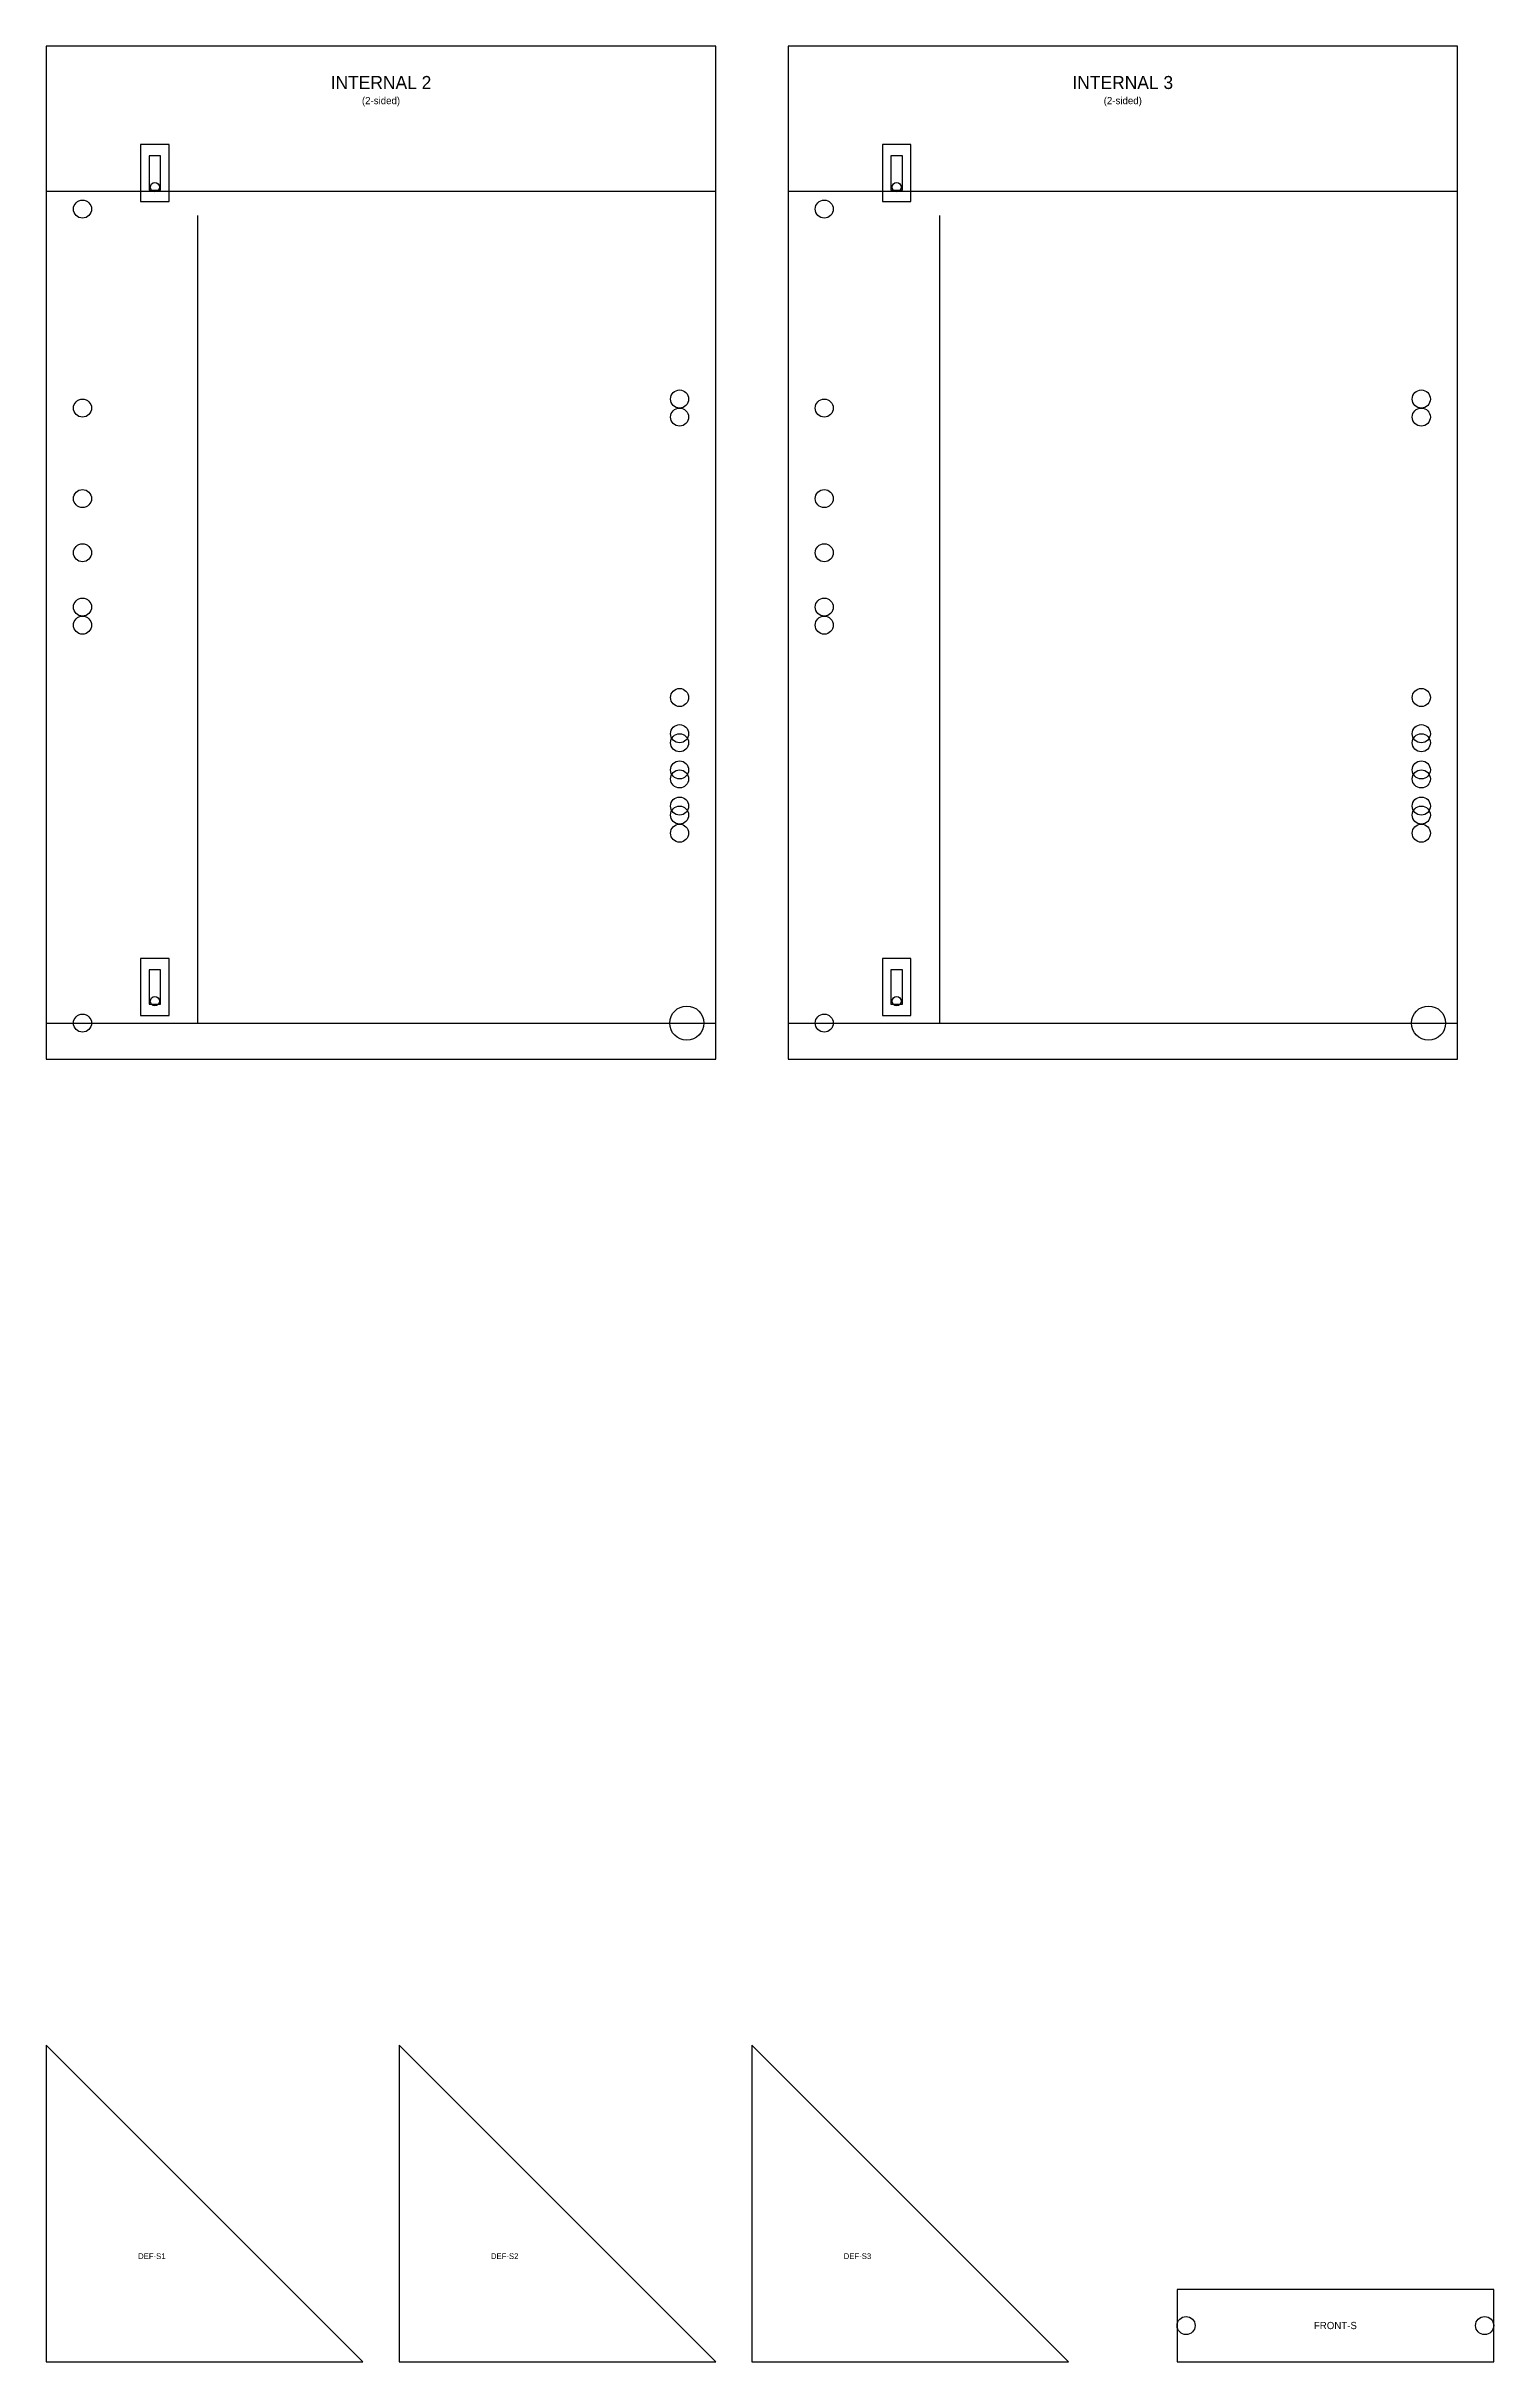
# Model space of a CAD drawing. Header units: millimetres. Extents: x 0 to 1956, y -15 to 1659.
# Drawn here: x 521 to 1029, y 813 to 1626 of the extents above; entities that cross this region are included whole.
import ezdxf
from ezdxf.enums import TextEntityAlignment as Align

# ---------------------------------------------------------------- set-up
doc = ezdxf.new("R2010")
doc.units = ezdxf.units.MM
for name, color, linetype in [('ENGRAVE', 4, 'Continuous'), ('HOLES', 5, 'Continuous'), ('LABEL', 4, 'Continuous'), ('PANEL', 7, 'Continuous'), ('PART', 7, 'Continuous'), ('SENSOR', 1, 'Continuous'), ('WIRE', 3, 'Continuous')]:
    doc.layers.add(name, color=color, linetype=linetype)

msp = doc.modelspace()

# ---------------------------------------------------------------- linework, layer by layer
at = {"layer": 'ENGRAVE'}
for p, q in [((520.7, 1574.8), (755.65, 1574.8)), ((781.05, 1574.8), (1016, 1574.8)), ((520.7, 1282.7), (755.65, 1282.7)), ((781.05, 1282.7), (1016, 1282.7))]:
    msp.add_line(p, q, dxfattribs=at)
at = {"layer": 'HOLES'}
for centre in [(533.4, 1568.45), (793.75, 1568.45), (742.95, 1501.78), (1003.3, 1501.78), (533.4, 1498.6), (742.95, 1495.42), (793.75, 1498.6), (1003.3, 1495.42), (533.4, 1466.85), (793.75, 1466.85), (533.4, 1447.8), (793.75, 1447.8), (533.4, 1428.75), (793.75, 1428.75), (533.4, 1422.4), (793.75, 1422.4), (742.95, 1397), (1003.3, 1397), (742.95, 1384.3), (742.95, 1381.12), (1003.3, 1384.3), (1003.3, 1381.12), (742.95, 1371.6), (1003.3, 1371.6), (742.95, 1368.42), (1003.3, 1368.42), (742.95, 1358.9), (742.95, 1355.72), (1003.3, 1358.9), (1003.3, 1355.72), (742.95, 1349.38), (1003.3, 1349.38), (533.4, 1282.7), (793.75, 1282.7), (920.75, 825.5), (1025.53, 825.5)]:
    msp.add_circle(centre, 3.17, dxfattribs=at)
at = {"layer": 'PANEL'}
for points in [[(520.7, 1270), (755.65, 1270), (755.65, 1625.6), (520.7, 1625.6), (520.7, 1270)], [(781.05, 1270), (1016, 1270), (1016, 1625.6), (781.05, 1625.6), (781.05, 1270)]]:
    msp.add_lwpolyline(points, close=True, dxfattribs=at)
at = {"layer": 'PART'}
for points in [[(520.7, 812.8), (631.83, 812.8), (520.7, 923.92), (520.7, 812.8)], [(644.53, 812.8), (755.65, 812.8), (644.53, 923.92), (644.53, 812.8)], [(768.35, 812.8), (879.48, 812.8), (768.35, 923.92), (768.35, 812.8)], [(917.58, 812.8), (1028.7, 812.8), (1028.7, 838.2), (917.58, 838.2), (917.58, 812.8)]]:
    msp.add_lwpolyline(points, close=True, dxfattribs=at)
at = {"layer": 'SENSOR'}
for points in [[(553.8, 1571.15), (563.8, 1571.15), (563.8, 1591.15), (553.8, 1591.15), (553.8, 1571.15)], [(814.15, 1571.15), (824.15, 1571.15), (824.15, 1591.15), (814.15, 1591.15), (814.15, 1571.15)], [(553.8, 1285.4), (563.8, 1285.4), (563.8, 1305.4), (553.8, 1305.4), (553.8, 1285.4)], [(814.15, 1285.4), (824.15, 1285.4), (824.15, 1305.4), (814.15, 1305.4), (814.15, 1285.4)]]:
    msp.add_lwpolyline(points, dxfattribs=at)
for points in [[(556.8, 1575.15), (560.8, 1575.15), (560.8, 1587.15), (556.8, 1587.15), (556.8, 1575.15)], [(817.15, 1575.15), (821.15, 1575.15), (821.15, 1587.15), (817.15, 1587.15), (817.15, 1575.15)], [(556.8, 1289.4), (560.8, 1289.4), (560.8, 1301.4), (556.8, 1301.4), (556.8, 1289.4)], [(817.15, 1289.4), (821.15, 1289.4), (821.15, 1301.4), (817.15, 1301.4), (817.15, 1289.4)]]:
    msp.add_lwpolyline(points, close=True, dxfattribs=at)
for centre in [(558.8, 1576.15), (819.15, 1576.15), (558.8, 1290.4), (819.15, 1290.4)]:
    msp.add_circle(centre, 1.6, dxfattribs=at)
at = {"layer": 'WIRE'}
for p, q in [((573.8, 1566.15), (573.8, 1282.7)), ((834.15, 1566.15), (834.15, 1282.7)), ((573.8, 1282.7), (745.49, 1282.7)), ((834.15, 1282.7), (1005.84, 1282.7))]:
    msp.add_line(p, q, dxfattribs=at)
for centre in [(745.49, 1282.7), (1005.84, 1282.7)]:
    msp.add_circle(centre, 6, dxfattribs=at)

# ---------------------------------------------------------------- texts
at = {"layer": 'LABEL'}
for s, height, p in [('INTERNAL 2', 4.572, (638.17, 1612.9)), ('INTERNAL 3', 4.572, (898.52, 1612.9)), ('(2-sided)', 2.54, (638.17, 1606.55)), ('(2-sided)', 2.54, (898.52, 1606.55)), ('DEF-S1', 2.032, (557.74, 849.84)), ('DEF-S2', 2.032, (681.57, 849.84)), ('DEF-S3', 2.032, (805.39, 849.84)), ('FRONT-S', 2.54, (973.14, 825.5))]:
    msp.add_text(s, height=height, dxfattribs=at).set_placement(p, align=Align.MIDDLE_CENTER)

doc.saveas('drawing.dxf')
